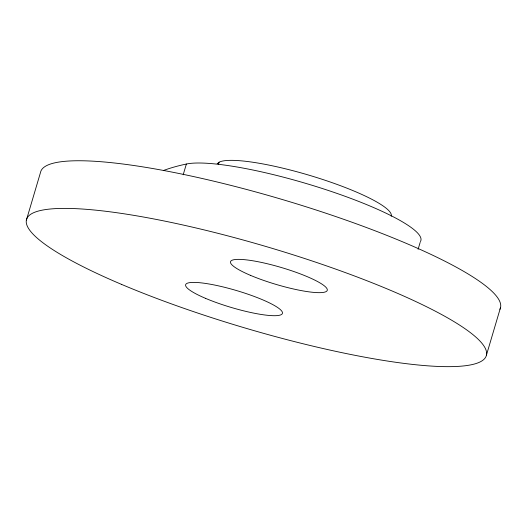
<?xml version="1.0" encoding="UTF-8"?>
<svg xmlns="http://www.w3.org/2000/svg" width="527" height="527" viewBox="0 0 527 527"><rect width="100%" height="100%" fill="white"/><g stroke="black" fill="none" stroke-linecap="round" stroke-linejoin="round"><path stroke-width="0.79" d="M26.416 220.042L40.526 172.395A239.752 42.041 16.5 0 1 284.732 200.234A239.752 42.041 16.5 0 1 499.886 309.316M183.185 174.786L186.374 164.029A126.348 22.154 16.5 0 1 327.774 190.287A126.348 22.154 16.5 0 1 420.388 241.616M218.435 164.45L219.1 162.197A90.94 15.948 16.5 0 1 316.76 177.566A90.94 15.948 16.5 0 1 391.205 216.294M418.109 249.297L420.157 242.387M486.474 355.014L500.584 307.366M217.19 163.792L219.1 162.197M163.383 170.537A899.951 157.823 16.5 0 1 186.367 164.022M121.553 284.389A239.752 42.041 16.5 0 0 485.42 357.569A239.752 42.041 16.5 0 0 162.356 220.622A239.752 42.041 16.5 0 0 121.553 284.389M205.629 298.387A50.473 8.854 16.5 0 0 282.235 313.796A50.473 8.854 16.5 0 0 214.219 284.962A50.473 8.854 16.5 0 0 205.629 298.387M250.463 275.344A50.473 8.854 16.5 0 0 327.069 290.752A50.473 8.854 16.5 0 0 259.053 261.926A50.473 8.854 16.5 0 0 250.463 275.344"/></g></svg>
